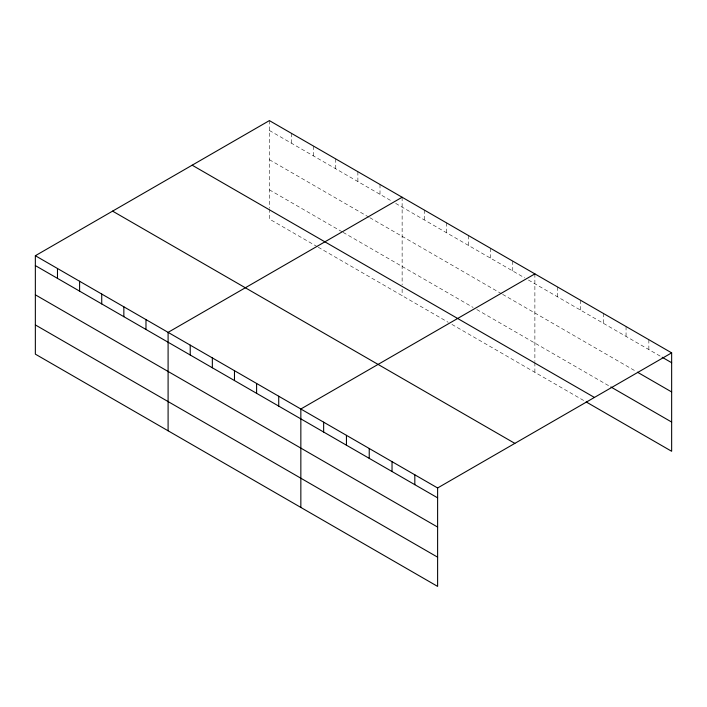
<?xml version="1.0" encoding="UTF-8"?>
<svg xmlns="http://www.w3.org/2000/svg" width="707" height="707" viewBox="0 0 707 707"><rect width="100%" height="100%" fill="white"/><g stroke="black" fill="none" stroke-linecap="round" stroke-linejoin="round"><path stroke-width="0.53" stroke-dasharray="3.54 2.65" d="M269.385 130.477L391.987 201.265M395.673 203.395L524.735 277.913M528.429 280.034L661.204 356.699M269.385 159.702L368.939 217.182M369.867 217.712L501.687 293.829M502.615 294.359L635.558 371.113M269.385 189.812L342.206 231.861M343.134 232.391L473.116 307.43M476.801 309.56L609.911 386.411M317.319 246.708L269.385 219.029L269.385 209.29M318.238 247.238L448.22 322.286M451.914 324.416L585.219 401.382M648.858 339.687L648.858 349.567M626.057 326.528L626.057 336.408M603.265 313.369L603.265 323.249M580.465 300.21L580.465 310.081M557.673 287.051L557.673 296.922M534.881 273.883L534.881 361.489M534.881 362.576L534.881 372.315M512.752 261.113L512.752 270.993M490.631 248.343L490.631 258.214M468.502 235.564L468.502 245.444M446.382 222.793L446.382 232.665M424.253 210.014L424.253 219.895M402.133 197.244L402.133 284.85M402.133 289.181L402.133 295.676M380.004 184.474L380.004 194.345M357.883 171.695L357.883 181.575M335.754 158.925L335.754 168.805M313.634 146.146L313.634 156.026M291.505 133.376L291.505 143.256M269.385 120.605L269.385 208.212"/><path stroke-width="1.06" d="M437.615 527.068L437.615 487.971L35.35 255.722L35.35 354.145L437.615 586.395L437.615 527.068L35.35 294.819M586.165 401.93L671.65 451.278L671.65 352.855L269.385 120.605L35.35 255.722M402.133 197.244L168.098 332.361L168.098 430.793M534.881 273.883L300.846 409L300.846 507.432M437.615 487.971L671.65 352.855M662.15 357.247L671.65 362.726M637.458 372.209L671.65 391.952M610.866 386.959L671.65 422.061M192.154 165.191L594.419 397.44M112.581 211.128L514.846 443.377M35.35 265.593L437.615 497.843M35.35 324.928L437.615 557.178M414.823 474.804L414.823 484.684M392.032 461.644L392.032 471.525M369.231 448.485L369.231 458.366M346.439 435.326L346.439 445.198M323.647 422.167L323.647 432.039M278.726 396.229L278.726 406.11M256.597 383.459L256.597 393.331M234.477 370.68L234.477 380.56M212.347 357.91L212.347 367.781M190.227 345.131L190.227 355.011M145.978 319.591L145.978 329.462M123.849 306.811L123.849 316.692M101.728 294.041L101.728 303.922M79.599 281.262L79.599 291.143M57.479 268.492L57.479 278.372"/></g></svg>
